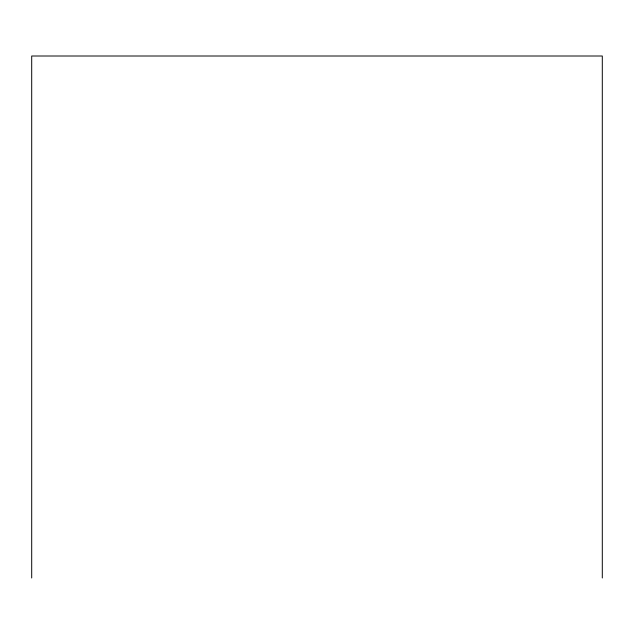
<?xml version="1.0" encoding="UTF-8"?>
<svg xmlns="http://www.w3.org/2000/svg" width="634" height="634" viewBox="0 0 634 634"><rect width="100%" height="100%" fill="white"/><g stroke="black" fill="none" stroke-linecap="round" stroke-linejoin="round"><path stroke-width="0.95" d="M602.3 577.994L602.3 56.006L31.7 56.006L31.7 577.994"/></g></svg>
